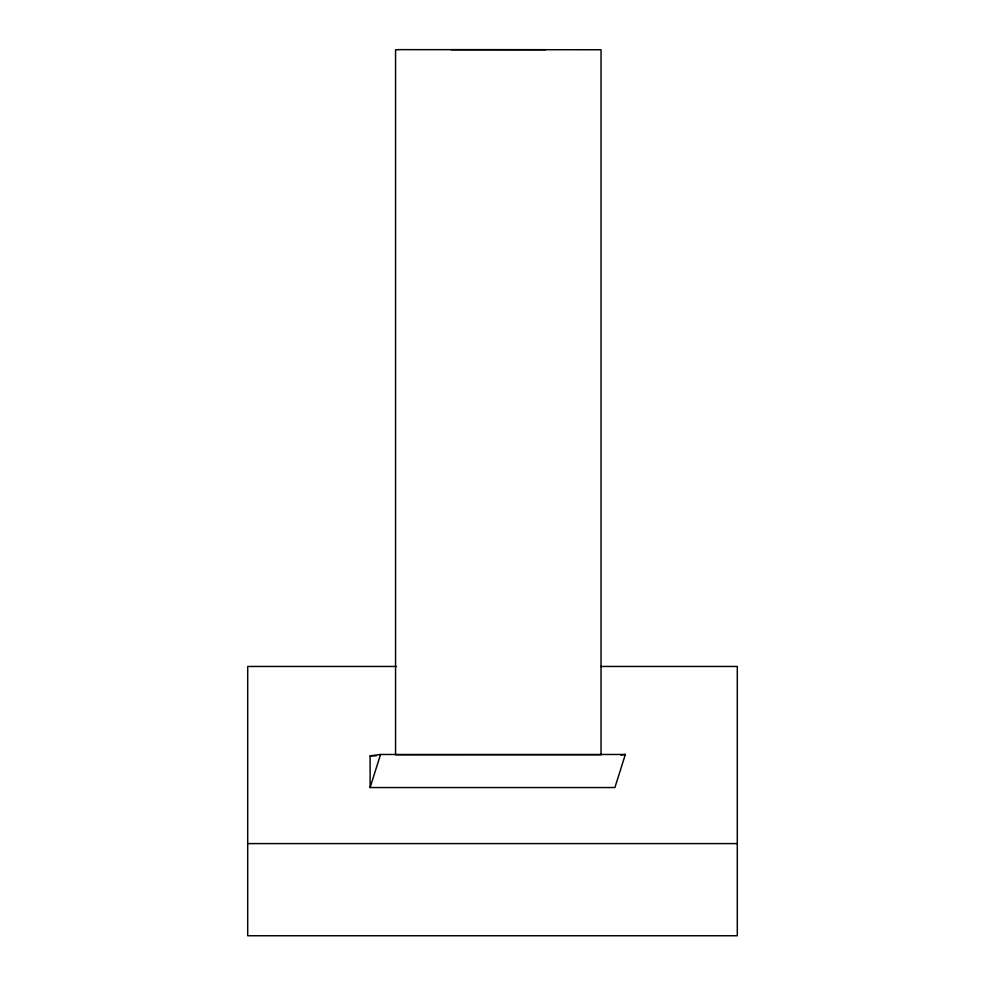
<?xml version="1.0" encoding="UTF-8"?>
<svg xmlns="http://www.w3.org/2000/svg" width="985" height="985" viewBox="0 0 985 985"><rect width="100%" height="100%" fill="white"/><g stroke="black" fill="none" stroke-linecap="round" stroke-linejoin="round"><path stroke-width="1.48" d="M370.101 787.544L380.542 754.473L625.34 754.473L614.899 787.544L370.101 787.544L370.101 755.827L380.542 754.473M620.87 755.052L625.34 754.473M451.019 49.693L545.604 49.693M396.573 666.463L247.703 666.463L247.703 935.75L737.297 935.75L737.297 666.463L600.702 666.463M370.101 755.827L376.221 755.827M247.703 843.591L737.297 843.591M398.075 49.644L395.564 49.779L395.564 754.793L601.047 754.756L601.047 49.742L398.075 49.644"/></g></svg>
